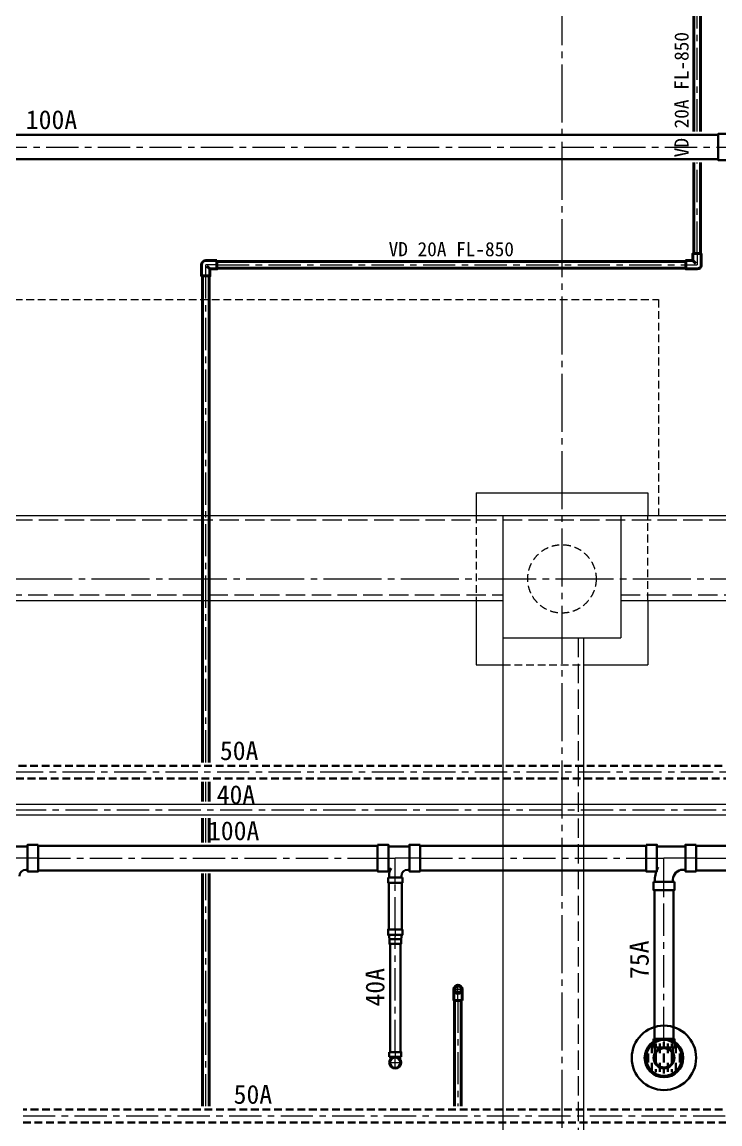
# Model space of a CAD drawing. Units: millimetres at full size. Extents: x -12803 to 120774, y -9413 to 101127.
# Drawn here: x 1696 to 4946, y 24109 to 29239 of the extents above; entities that cross this region are included whole.
import ezdxf
from ezdxf.enums import TextEntityAlignment as Align

# ---------------------------------------------------------------- set-up
doc = ezdxf.new("R2010")
doc.units = ezdxf.units.MM
doc.header["$LTSCALE"] = 30
for name, pattern in [('CHAIN1', [8, 5, -1, 1, -1]), ('CHAIN2', [12, 9, -1, 1, -1]), ('DASHED1', [1.8, 1.2, -0.6]), ('DASHED3', [4, 3, -1])]:
    doc.linetypes.add(name, pattern=pattern)
for name, color, linetype, lineweight in [('0-1_1-2', 7, 'Continuous', 15), ('0-9_1-1', 7, 'CHAIN2', 15), ('0-F_1-16', 7, 'Continuous', 15), ('9-1_配管－汚水１：硬質塩ビ管（ＤＶ）', 2, 'Continuous', 30), ('9-2_配管－給湯１２：ＨＴＬＰ（ＵＸ）', 3, 'Continuous', 20), ('9-3_配管－給水３：ＶＬＰ(ＶＤ)', 7, 'Continuous', 15), ('9-C_配管－排水１：塩ビ製小口径マス（ＶＰ）', 2, 'Continuous', 30)]:
    doc.layers.add(name, color=color, linetype=linetype, lineweight=lineweight)
doc.styles.add('ＭＳ ゴシック', font='')
doc.styles.get('ＭＳ ゴシック').set_extended_font_data('MS Gothic')

msp = doc.modelspace()

# ---------------------------------------------------------------- linework, layer by layer
at = {"layer": '0-1_1-2', "linetype": 'DASHED1'}
for p, q in [((-3090, 27946.26), (4660, 27946.26)), ((4660, 27946.26), (4660, 26941.26)), ((3810, 26941.26), (3810, 26546.26)), ((4610, 26546.26), (4610, 26941.26)), ((3935, 26246.26), (4310, 26246.26))]:
    msp.add_line(p, q, dxfattribs=at)
at = {"layer": '0-1_1-2'}
for p, q in [((3810, 27046.26), (4610, 27046.26)), ((3810, 27046.26), (3810, 26941.26)), ((4610, 27046.26), (4610, 26941.26)), ((-2085, 26941.26), (29410, 26941.26)), ((3935, 26941.26), (3935, 13751.26)), ((4485, 26941.26), (4485, 26371.26)), ((4610, 26546.26), (4610, 26246.26)), ((3935, 26371.26), (4485, 26371.26)), ((4310, 26246.26), (4610, 26246.26))]:
    msp.add_line(p, q, dxfattribs=at)
at = {"layer": '0-1_1-2', "linetype": 'DASHED3'}
msp.add_line((-2065, 26921.26), (29410, 26921.26), dxfattribs=at)
at = {"layer": '0-1_1-2'}
msp.add_lwpolyline([(3810, 26546.26), (3810, 26246.26), (3935, 26246.26)], dxfattribs=at)
at = {"layer": '0-1_1-2', "linetype": 'DASHED1'}
msp.add_circle((4210, 26646.26), 159.25, dxfattribs=at)
at = {"layer": '0-9_1-1'}
for p, q in [((4210, 31201.26), (4210, 12715.3)), ((-5540, 26646.26), (39710, 26646.26))]:
    msp.add_line(p, q, dxfattribs=at)
at = {"layer": '0-F_1-16', "linetype": 'DASHED3'}
for p, q in [((-1515, 26571.26), (3935, 26571.26)), ((4485, 26571.26), (9935, 26571.26)), ((4285, 26371.26), (4285, 18871.26))]:
    msp.add_line(p, q, dxfattribs=at)
at = {"layer": '0-F_1-16'}
for p, q in [((-1515, 26546.26), (3935, 26546.26)), ((4485, 26546.26), (9935, 26546.26)), ((4310, 26371.26), (4310, 18871.26))]:
    msp.add_line(p, q, dxfattribs=at)
at = {"layer": '9-1_配管－汚水１：硬質塩ビ管（ＤＶ）', "linetype": 'DASHED1'}
for p, q in [((5874.31, 25776.26), (903.6, 25776.26)), ((912, 25716.26), (5874.31, 25716.26)), ((8738, 24176.01), (1700.53, 24176.01)), ((1700.53, 24116.01), (8738, 24116.01))]:
    msp.add_line(p, q, dxfattribs=at)
at = {"layer": '9-1_配管－汚水１：硬質塩ビ管（ＤＶ）', "color": 7, "linetype": 'CHAIN1', "lineweight": 15}
for p, q in [((5874.31, 25746.26), (910.15, 25746.26)), ((1771.53, 25346.26), (1655.53, 25346.26)), ((1771.53, 25346.26), (3351.83, 25346.26)), ((3351.83, 25346.26), (3433.83, 25346.26)), ((3549.83, 25346.26), (3433.83, 25346.26)), ((3433.83, 25231.26), (3433.83, 25346.26)), ((3549.83, 25346.26), (4602, 25346.26)), ((4602, 25346.26), (4685, 25346.26)), ((4835, 25346.26), (4685, 25346.26)), ((4685, 25196.26), (4685, 25346.26)), ((4835, 25346.26), (5718, 25346.26)), ((3433.83, 25014), (3433.83, 25231.26)), ((4685, 24504.26), (4685, 25196.26)), ((3433.83, 25014), (3433.83, 24980.5)), ((3433.83, 24947), (3433.83, 24980.5)), ((3433.83, 24443.26), (3433.83, 24947)), ((4685, 24504.26), (4685, 24460.76)), ((3433.83, 24443.26), (3433.83, 24418.26)), ((3433.83, 24365.46), (3433.83, 24423.06)), ((3405.03, 24394.26), (3462.63, 24394.26)), ((1700.53, 24146.01), (8738, 24146.01))]:
    msp.add_line(p, q, dxfattribs=at)
at = {"layer": '9-1_配管－汚水１：硬質塩ビ管（ＤＶ）'}
for p, q in [((1721.53, 25400.16), (1623.53, 25400.16)), ((3351.83, 25403.26), (1771.53, 25403.26)), ((3499.83, 25400.16), (3401.83, 25400.16)), ((4602, 25403.26), (3549.83, 25403.26)), ((4785, 25400.16), (4652, 25400.16)), ((5718, 25403.26), (4835, 25403.26)), ((1713.97, 25292.36), (1721.53, 25292.36)), ((3401.83, 25292.36), (3411.47, 25292.36)), ((3492.27, 25292.36), (3499.83, 25292.36)), ((4652, 25292.36), (4652.45, 25292.36)), ((4773.33, 25292.36), (4785, 25292.36)), ((1771.53, 25289.26), (3351.83, 25289.26)), ((3400.33, 25256.26), (3467.33, 25256.26)), ((3405.16, 25262.55), (3405.16, 25256.26)), ((3462.35, 25262.44), (3462.35, 25256.26)), ((3549.83, 25289.26), (4602, 25289.26)), ((4642.69, 25246.23), (4642.69, 25236.26)), ((4727.09, 25246.12), (4727.09, 25236.26)), ((4835, 25289.26), (5718, 25289.26)), ((3403.83, 25231.26), (3403.83, 25014)), ((3463.83, 25014), (3463.83, 25231.26)), ((4636.5, 25236.26), (4733.5, 25236.26)), ((4640.5, 25196.26), (4640.5, 24504.26)), ((4729.5, 24504.26), (4729.5, 25196.26)), ((3403.58, 24989), (3406.83, 24969)), ((3464.08, 24989), (3460.83, 24969)), ((3409.83, 24947), (3409.83, 24443.26)), ((3457.83, 24443.26), (3457.83, 24947)), ((4629.33, 24479.13), (4629.33, 24437.38)), ((4636.5, 24464.26), (4636.5, 24504.26)), ((4647.89, 24468.89), (4647.89, 24483.53)), ((4666.44, 24482.68), (4666.44, 24437.38)), ((4685, 24468.89), (4685, 24488.89)), ((4703.56, 24482.68), (4703.56, 24437.38)), ((4722.11, 24468.89), (4722.11, 24483.53)), ((4740.67, 24479.13), (4740.67, 24437.38)), ((3405.83, 24421.26), (3405.83, 24443.26)), ((3405.83, 24421.26), (3426.41, 24421.26)), ((3411.33, 24421.26), (3411.33, 24410.93)), ((3461.83, 24421.26), (3441.25, 24421.26)), ((3456.33, 24421.26), (3456.33, 24410.93)), ((4610.78, 24437.14), (4610.78, 24395.39)), ((4636.5, 24464.26), (4678.05, 24464.26)), ((4643, 24464.26), (4643, 24440.52)), ((4647.89, 24437.14), (4647.89, 24395.39)), ((4666.44, 24451.26), (4666.44, 24454.99)), ((4685, 24437.14), (4685, 24395.39)), ((4733.5, 24464.26), (4691.95, 24464.26)), ((4703.56, 24451.26), (4703.56, 24454.99)), ((4722.11, 24437.14), (4722.11, 24395.39)), ((4727, 24464.26), (4727, 24440.52)), ((4759.22, 24437.14), (4759.22, 24395.39)), ((4629.33, 24392.99), (4629.33, 24351.24)), ((4666.44, 24392.99), (4666.44, 24351.24)), ((4666.44, 24381.26), (4666.44, 24377.53)), ((4703.56, 24392.99), (4703.56, 24351.24)), ((4703.56, 24381.26), (4703.56, 24377.53)), ((4740.67, 24392.99), (4740.67, 24351.24)), ((4647.89, 24363.64), (4647.89, 24349)), ((4685, 24363.64), (4685, 24343.64)), ((4722.11, 24363.64), (4722.11, 24349))]:
    msp.add_line(p, q, dxfattribs=at)
for points in [[(1771.53, 25408.26), (1771.53, 25284.26), (1721.53, 25284.26), (1721.53, 25408.26)], [(3351.83, 25408.26), (3351.83, 25284.26), (3401.83, 25284.26), (3401.83, 25408.26)], [(3549.83, 25408.26), (3549.83, 25284.26), (3499.83, 25284.26), (3499.83, 25408.26)], [(4602, 25408.26), (4602, 25284.26), (4652, 25284.26), (4652, 25408.26)], [(4835, 25408.26), (4835, 25284.26), (4785, 25284.26), (4785, 25408.26)], [(3467.33, 25014), (3467.33, 24989), (3400.33, 24989), (3400.33, 25014)], [(3460.83, 24969), (3460.83, 24947), (3406.83, 24947), (3406.83, 24969)]]:
    msp.add_lwpolyline(points, close=True, dxfattribs=at)
for points in [[(3400.33, 25256.26), (3400.33, 25231.26), (3467.33, 25231.26), (3467.33, 25256.26)], [(4636.5, 25236.26), (4636.5, 25196.26), (4733.5, 25196.26), (4733.5, 25236.26)], [(4636.5, 24504.26), (4733.5, 24504.26), (4733.5, 24464.26)], [(3405.83, 24443.26), (3461.83, 24443.26), (3461.83, 24421.26)]]:
    msp.add_lwpolyline(points, dxfattribs=at)
for centre, radius in [((4685, 24416.26), 150), ((4685, 24416.26), 90), ((4685, 24416.26), 83.5), ((4685, 24416.26), 44.5), ((3433.83, 24394.26), 24)]:
    msp.add_circle(centre, radius, dxfattribs=at)
for centre, radius, start, end in [((1713.97, 25262.44), 29.92, 90, 180), ((3479.96, 25262.55), 74.8, 150, 180), ((3492.27, 25262.44), 29.92, 90, 180), ((4758.29, 25246.23), 115.6, 150, 180), ((4773.33, 25246.12), 46.24, 90, 180), ((3433.83, 24394.26), 28, 0, 180), ((4685, 24416.26), 48.5, 0, 180), ((3433.83, 24394.26), 28, 180, 270), ((3433.83, 24394.26), 28, 270, 0), ((4685, 24416.26), 48.5, 180, 270), ((4685, 24416.26), 48.5, 270, 0)]:
    msp.add_arc(centre, radius, start, end, dxfattribs=at)
at = {"layer": '9-2_配管－給湯１２：ＨＴＬＰ（ＵＸ）'}
for p, q in [((5487.24, 25595.56), (938, 25595.56)), ((938, 25546.96), (5487.24, 25546.96))]:
    msp.add_line(p, q, dxfattribs=at)
at = {"layer": '9-2_配管－給湯１２：ＨＴＬＰ（ＵＸ）', "color": 7, "linetype": 'CHAIN1', "lineweight": 15}
msp.add_line((938, 25571.26), (5487.24, 25571.26), dxfattribs=at)
at = {"layer": '9-3_配管－給水３：ＶＬＰ(ＶＤ)', "color": 5, "lineweight": 40}
for p, q in [((4824.06, 29642.34), (4824.06, 28728.94)), ((4855.06, 28728.94), (4855.06, 29642.34)), ((4824.06, 28584.94), (4824.06, 28160.52)), ((4855.06, 28160.52), (4855.06, 28584.94)), ((2603.46, 28128.02), (2551.46, 28128.02)), ((4787.56, 28124.02), (2603.46, 28124.02)), ((4820.06, 28128.02), (4833.85, 28114.24)), ((4859.06, 28160.52), (4859.06, 28108.52)), ((2570.96, 28089.02), (2557.17, 28102.81)), ((2603.46, 28093.02), (4787.56, 28093.02)), ((2535.96, 28056.52), (2535.96, 25791.26)), ((2566.96, 25791.26), (2566.96, 28056.52)), ((2535.96, 25701.26), (2535.96, 25610.56)), ((2566.96, 25610.56), (2566.96, 25701.26)), ((2535.96, 25531.96), (2535.96, 25418.26)), ((2566.96, 25418.26), (2566.96, 25531.96)), ((2535.96, 25274.26), (2535.96, 24191.01)), ((2566.96, 24191.01), (2566.96, 25274.26)), ((3706.41, 24683.34), (3706.41, 24735.34)), ((3745.41, 24683.34), (3745.41, 24735.34)), ((3706.41, 24683.34), (3745.41, 24683.34)), ((3710.41, 24683.34), (3710.41, 24191.01)), ((3741.41, 24191.01), (3741.41, 24683.34))]:
    msp.add_line(p, q, dxfattribs=at)
at = {"layer": '9-3_配管－給水３：ＶＬＰ(ＶＤ)', "linetype": 'CHAIN1'}
for p, q in [((4839.56, 28728.94), (4839.56, 29642.34)), ((4839.56, 28160.52), (4839.56, 28584.94)), ((4839.56, 28160.52), (4839.56, 28108.52)), ((2551.46, 28056.52), (2551.46, 28108.52)), ((2603.46, 28108.52), (2551.46, 28108.52)), ((2603.46, 28108.52), (4787.56, 28108.52)), ((4787.56, 28108.52), (4839.56, 28108.52)), ((2551.46, 25791.26), (2551.46, 28056.52)), ((2551.46, 25610.56), (2551.46, 25701.26)), ((2551.46, 25418.26), (2551.46, 25531.96)), ((2551.46, 24191.01), (2551.46, 25274.26)), ((3707.31, 24735.34), (3744.51, 24735.34)), ((3725.91, 24716.74), (3725.91, 24753.94)), ((3725.91, 24683.34), (3725.91, 24719.84)), ((3725.91, 24683.34), (3725.91, 24191.01))]:
    msp.add_line(p, q, dxfattribs=at)
at = {"layer": '9-3_配管－給水３：ＶＬＰ(ＶＤ)', "color": 5, "lineweight": 40}
for points in [[(2572.91, 28089.02), (2603.46, 28089.02), (2603.46, 28128.02)], [(4839.56, 28089.02), (4787.56, 28089.02), (4787.56, 28128.02), (4818.11, 28128.02)], [(4820.06, 28129.97), (4820.06, 28160.52), (4859.06, 28160.52)], [(2531.96, 28108.52), (2531.96, 28056.52), (2570.96, 28056.52), (2570.96, 28087.07)]]:
    msp.add_lwpolyline(points, dxfattribs=at)
for radius in [19.5, 15.5]:
    msp.add_circle((3725.91, 24735.34), radius, dxfattribs=at)
for centre, radius, start, end in [((2551.46, 28108.52), 19.5, 90, 180), ((4818.11, 28129.97), 1.95, 270, 0), ((2572.91, 28087.07), 1.95, 90, 180), ((4839.56, 28108.52), 19.5, 270, 0)]:
    msp.add_arc(centre, radius, start, end, dxfattribs=at)
at = {"layer": '9-C_配管－排水１：塩ビ製小口径マス（ＶＰ）'}
for p, q in [((4937.51, 28713.94), (1088.97, 28713.94)), ((1088.97, 28599.94), (4937.51, 28599.94))]:
    msp.add_line(p, q, dxfattribs=at)
at = {"layer": '9-C_配管－排水１：塩ビ製小口径マス（ＶＰ）', "color": 7, "linetype": 'CHAIN1', "lineweight": 15}
for p, q in [((1088.97, 28656.94), (4937.51, 28656.94)), ((4937.51, 28656.94), (5157.51, 28656.94))]:
    msp.add_line(p, q, dxfattribs=at)
at = {"layer": '9-C_配管－排水１：塩ビ製小口径マス（ＶＰ）'}
msp.add_lwpolyline([(4987.51, 28718.94), (4937.51, 28718.94), (4937.51, 28594.94), (4987.51, 28594.94)], close=True, dxfattribs=at)

# ---------------------------------------------------------------- texts
at = {"layer": '9-1_配管－汚水１：硬質塩ビ管（ＤＶ）', "color": 7, "style": 'ＭＳ ゴシック'}
for s, p in [('50A', (2617.19, 25776.26)), ('100A', (2561.68, 25403.26)), ('50A', (2681.25, 24176.01))]:
    msp.add_text(s, height=87.98, dxfattribs=at).set_placement(p, align=Align.BOTTOM_LEFT)
for s, p in [('75A', (4640.5, 24783.2)), ('40A', (3409.83, 24655.08))]:
    msp.add_text(s, height=87.98, rotation=90, dxfattribs=at).set_placement(p, align=Align.BOTTOM_LEFT)
at = {"layer": '9-2_配管－給湯１２：ＨＴＬＰ（ＵＸ）', "color": 7, "style": 'ＭＳ ゴシック'}
msp.add_text('40A', height=87.98, dxfattribs=at).set_placement((2602.4, 25571.26), align=Align.BOTTOM_LEFT)
at = {"layer": '9-3_配管－給水３：ＶＬＰ(ＶＤ)', "style": 'ＭＳ ゴシック'}
msp.add_text('VD 20A FL-850', height=65.98, rotation=90, dxfattribs=at).set_placement((4819.56, 28608.93), align=Align.BOTTOM_LEFT)
msp.add_text('VD 20A FL-850', height=65.98, dxfattribs=at).set_placement((3403.01, 28128.52), align=Align.BOTTOM_LEFT)
at = {"layer": '9-C_配管－排水１：塩ビ製小口径マス（ＶＰ）', "color": 7, "style": 'ＭＳ ゴシック'}
msp.add_text('100A', height=87.98, dxfattribs=at).set_placement((1713.56, 28713.94), align=Align.BOTTOM_LEFT)

doc.saveas('drawing.dxf')
